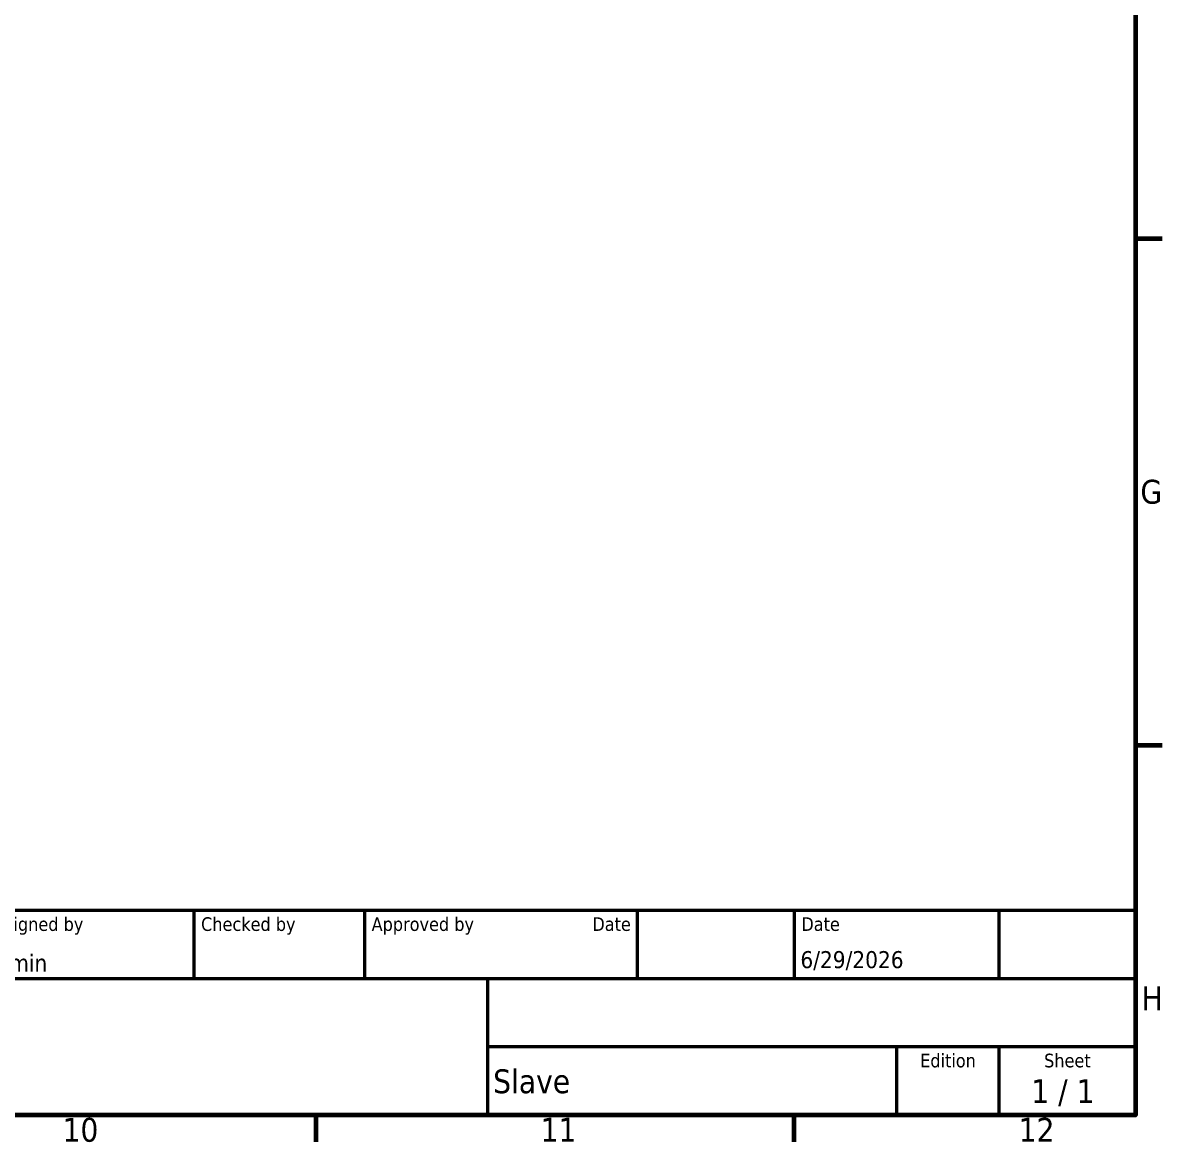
# Model space of a CAD drawing. Header units: millimetres. Extents: x -106 to 841, y -50 to 594.
# Drawn here: x 657.9 to 824.9, y 16 to 180.1 of the extents above; entities that cross this region are included whole.
import ezdxf
from ezdxf.enums import TextEntityAlignment as Align

# ---------------------------------------------------------------- set-up
doc = ezdxf.new("R2010")
doc.units = ezdxf.units.MM
doc.layers.add('Border (ISO)', color=7, linetype='Continuous', lineweight=70)
doc.layers.add('Title (ISO)', color=7, linetype='Continuous', lineweight=50)
doc.styles.add('Note Text (ISO)', font='tahoma.ttf')
doc.styles.add('Text Style39', font='tahoma.ttf')
doc.styles.add('Text Style41', font='tahoma.ttf')

# ---------------------------------------------------------------- blocks, each defined once
blk = doc.blocks.new('Borders Default Border')
at = {"layer": 'Border (ISO)'}
for p, q in [((821, 148.5), (824.9, 148.5)), ((821, 74.25), (824.9, 74.25)), ((700.83, 20), (700.83, 16.1)), ((770.92, 20), (770.92, 16.1))]:
    blk.add_line(p, q, dxfattribs=at)
at = {"layer": 'Border (ISO)', "flags": 128}
blk.add_lwpolyline([(20, 20), (20, 574), (821, 574), (821, 20), (20, 20)], dxfattribs=at)
at = {"layer": 'Border (ISO)', "char_height": 3.5, "attachment_point": 7, "style": 'Note Text (ISO)'}
for s, insert in [('G', (821.7, 109.56)), ('H', (821.87, 35.38)), ('10', (663.69, 16.03)), ('11', (733.77, 16.1)), ('12', (803.86, 16.1))]:
    blk.add_mtext(s, dxfattribs=dict(at, insert=insert))
blk = doc.blocks.new('Title Blocks ISO')
at = {"layer": 'Title (ISO)'}
for p, q in [((270.07, 130), (100.07, 130)), ((100.07, 130), (100.07, 100)), ((132.07, 120), (132.07, 130)), ((157.07, 120), (157.07, 130)), ((197.07, 120), (197.07, 130)), ((220.07, 120), (220.07, 130)), ((250.07, 120), (250.07, 130)), ((270.07, 100), (270.07, 130)), ((100.07, 120), (270.07, 120)), ((175.07, 120), (175.07, 100)), ((270.07, 110), (175.07, 110)), ((235.07, 100), (235.07, 110)), ((250.07, 100), (250.07, 110)), ((100.07, 100), (270.07, 100))]:
    blk.add_line(p, q, dxfattribs=at)
at = {"layer": 'Title (ISO)', "style": 'Text Style41'}
for s, p in [('Designed by', (101.07, 129)), ('Checked by', (133.07, 129)), ('Approved by', (158.07, 129)), ('Date', (221.07, 129))]:
    blk.add_text(s, height=2, dxfattribs=at).set_placement(p, align=Align.TOP_LEFT)
blk.add_text('Date', height=2, dxfattribs=at).set_placement((196.07, 129), align=Align.TOP_RIGHT)
for s, p in [('Edition', (242.57, 109)), ('Sheet', (260.07, 109))]:
    blk.add_text(s, height=2, dxfattribs=at).set_placement(p, align=Align.TOP_CENTER)
at = {"layer": 'Title (ISO)', "style": 'Note Text (ISO)'}
blk.add_text('1 / 1 ', height=3.5, dxfattribs=at).set_placement((260.07, 103.5), align=Align.MIDDLE_CENTER)
at = {"layer": 'Title (ISO)', "style": 'Text Style39'}
for tag, p in [('CHECKED_BY', (133.07, 121)), ('ENG_APPROVED_BY', (158.07, 121))]:
    blk.add_attdef(tag, text='', height=2.5, dxfattribs=at).set_placement(p, align=Align.BOTTOM_LEFT)
blk.add_attdef('ENG_APPROVAL_DATE', text='', height=2.5, dxfattribs=at).set_placement((196.07, 121), align=Align.BOTTOM_RIGHT)
at = {"layer": 'Title (ISO)'}
for tag, p, height, style in [('CREATION_DATE_001', (220.93, 121.54), 2.5, 'Text Style39'), ('AUTHOR_001', (101.07, 121.05), 2.5, 'Text Style39'), ('PART_NUMBER_001', (175.89, 103.21), 3.5, 'Note Text (ISO)')]:
    blk.add_attdef(tag, p, '', height=height, dxfattribs=dict(at, style=style))
at = {"layer": 'Title (ISO)', "style": 'Note Text (ISO)'}
for tag, p in [('TITLE', (222.57, 115)), ('COMPANY', (137.41, 109.96)), ('REVISION_NUMBER', (242.57, 103.5))]:
    blk.add_attdef(tag, text='', height=3.5, dxfattribs=at).set_placement(p, align=Align.MIDDLE_CENTER)

msp = doc.modelspace()

# ---------------------------------------------------------------- block references
msp.add_blockref('Borders Default Border', (0, 0))
msp.add_blockref('Title Blocks ISO', (550.929, -80)).add_auto_attribs({'PART_NUMBER_001': 'Slave', 'AUTHOR_001': 'Admin', 'CREATION_DATE_001': '6/29/2026'})

doc.saveas('drawing.dxf')
